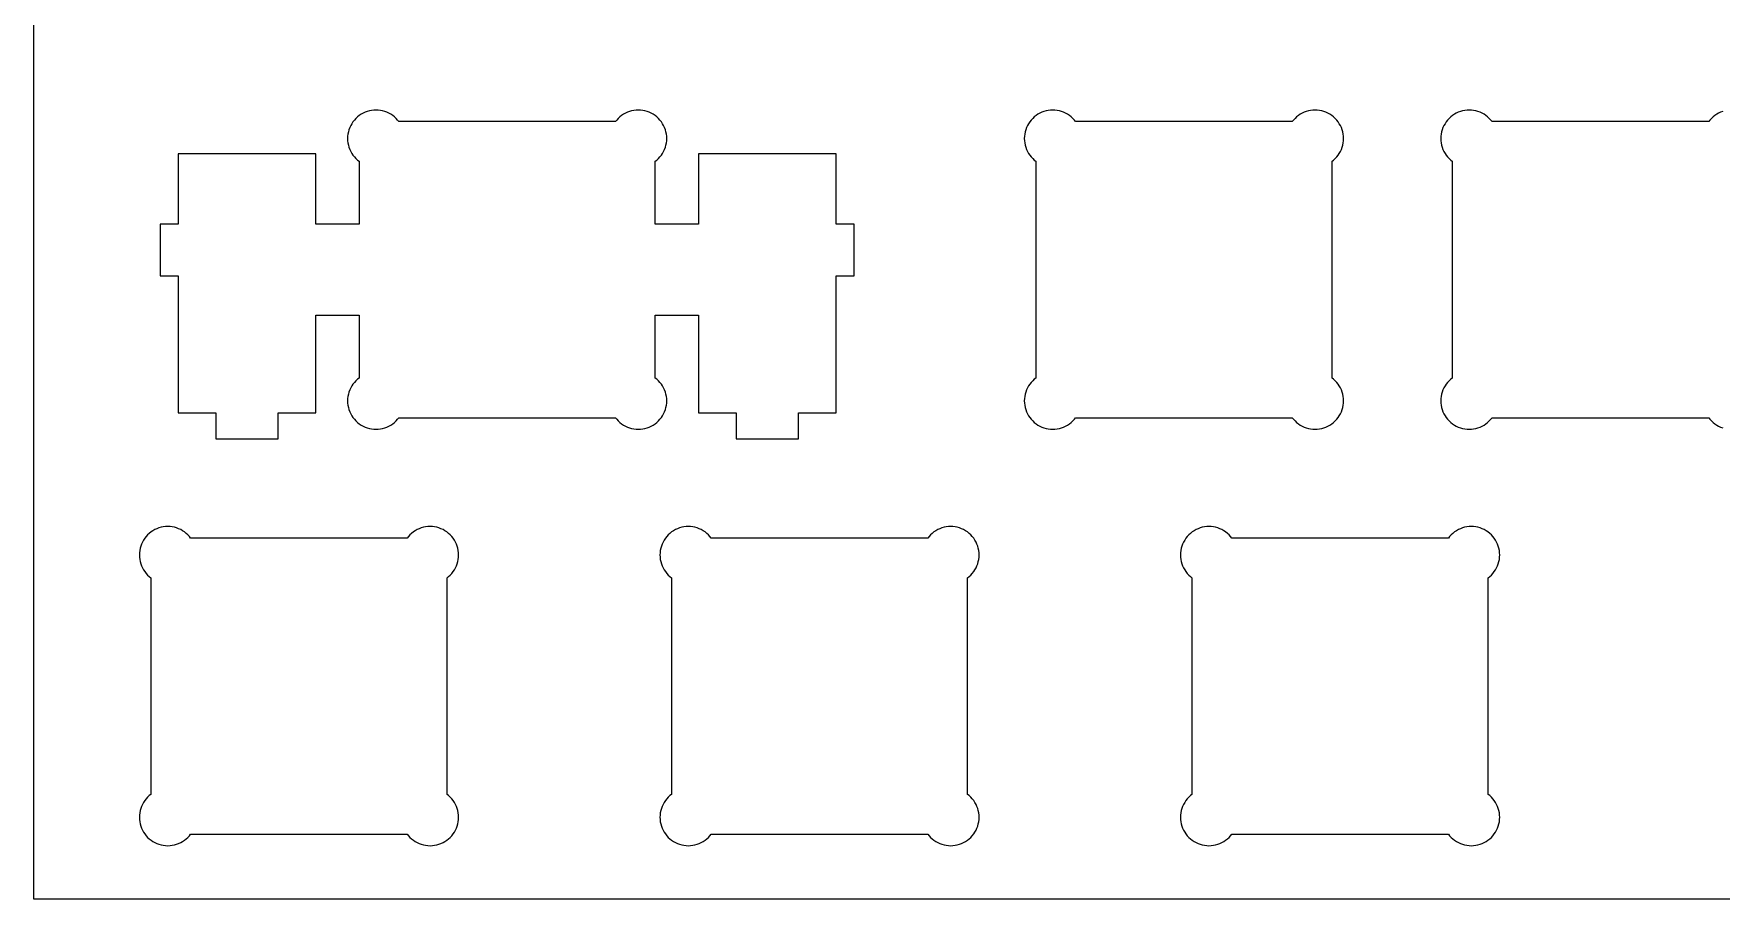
# Model space of a CAD drawing. Extents: x 0 to 286, y 0 to 96.
# Drawn here: x 0 to 77.2, y 0.2 to 39.8 of the extents above; entities that cross this region are included whole.
import ezdxf

# ---------------------------------------------------------------- set-up
doc = ezdxf.new("R2010")
doc.units = 0
doc.layers.get('0').update_dxf_attribs({"linetype": 'CONTINUOUS'})

msp = doc.modelspace()

# ---------------------------------------------------------------- linework, layer by layer
at = {"color": 0}
for p, q in [((0.01929, 0.23702), (0.01929, 95.9362)), ((15.3706, 36.3015), (15.2728, 36.274)), ((15.4712, 36.3224), (15.3706, 36.3015)), ((15.5732, 36.3347), (15.4712, 36.3224)), ((15.6752, 36.3375), (15.5732, 36.3347)), ((15.7772, 36.3347), (15.6752, 36.3375)), ((15.8778, 36.3224), (15.7772, 36.3347)), ((15.9784, 36.3015), (15.8778, 36.3224)), ((16.0762, 36.274), (15.9784, 36.3015)), ((27.3692, 36.3015), (27.2714, 36.274)), ((27.4712, 36.3224), (27.3692, 36.3015)), ((27.5732, 36.3347), (27.4712, 36.3224)), ((27.6751, 36.3375), (27.5732, 36.3347)), ((27.7771, 36.3347), (27.6751, 36.3375)), ((27.8777, 36.3224), (27.7771, 36.3347)), ((27.9783, 36.3015), (27.8777, 36.3224)), ((28.0761, 36.274), (27.9783, 36.3015)), ((46.3268, 36.3015), (46.2291, 36.274)), ((46.4273, 36.3224), (46.3268, 36.3015)), ((46.5296, 36.3347), (46.4273, 36.3224)), ((46.6316, 36.3375), (46.5296, 36.3347)), ((46.7335, 36.3347), (46.6316, 36.3375)), ((46.8341, 36.3224), (46.7335, 36.3347)), ((46.9332, 36.3015), (46.8341, 36.3224)), ((47.0323, 36.274), (46.9332, 36.3015)), ((58.3269, 36.3015), (58.2291, 36.274)), ((58.4274, 36.3224), (58.3269, 36.3015)), ((58.5294, 36.3347), (58.4274, 36.3224)), ((58.6313, 36.3375), (58.5294, 36.3347)), ((58.7333, 36.3347), (58.6313, 36.3375)), ((58.8338, 36.3224), (58.7333, 36.3347)), ((58.9347, 36.3015), (58.8338, 36.3224)), ((59.0324, 36.274), (58.9347, 36.3015)), ((65.3768, 36.3015), (65.2791, 36.274)), ((65.4773, 36.3224), (65.3768, 36.3015)), ((65.5796, 36.3347), (65.4773, 36.3224)), ((65.6816, 36.3375), (65.5796, 36.3347)), ((65.7835, 36.3347), (65.6816, 36.3375)), ((65.8841, 36.3224), (65.7835, 36.3347)), ((65.9832, 36.3015), (65.8841, 36.3224)), ((66.0823, 36.274), (65.9832, 36.3015)), ((14.4735, 35.5342), (14.4377, 35.439)), ((14.5162, 35.6277), (14.4735, 35.5342)), ((14.5659, 35.7159), (14.5162, 35.6277)), ((14.6224, 35.8013), (14.5659, 35.7159)), ((14.6858, 35.8814), (14.6224, 35.8013)), ((14.7546, 35.9572), (14.6858, 35.8814)), ((14.8305, 36.026), (14.7546, 35.9572)), ((14.9104, 36.0881), (14.8305, 36.026)), ((14.9944, 36.146), (14.9104, 36.0881)), ((15.0854, 36.1957), (14.9944, 36.146)), ((15.1763, 36.2398), (15.0854, 36.1957)), ((15.2728, 36.274), (15.1763, 36.2398)), ((16.1713, 36.2398), (16.0762, 36.274)), ((16.265, 36.1957), (16.1713, 36.2398)), ((16.3546, 36.146), (16.265, 36.1957)), ((16.4386, 36.0881), (16.3546, 36.146)), ((16.5185, 36.026), (16.4386, 36.0881)), ((16.5943, 35.9572), (16.5185, 36.026)), ((16.6632, 35.8814), (16.5943, 35.9572)), ((16.717, 35.814), (16.6632, 35.8814)), ((26.632, 35.814), (16.717, 35.814)), ((26.6857, 35.8814), (26.632, 35.814)), ((26.7546, 35.9572), (26.6857, 35.8814)), ((26.8304, 36.026), (26.7546, 35.9572)), ((26.9103, 36.0881), (26.8304, 36.026)), ((26.9944, 36.146), (26.9103, 36.0881)), ((27.0853, 36.1957), (26.9944, 36.146)), ((27.1763, 36.2398), (27.0853, 36.1957)), ((27.2714, 36.274), (27.1763, 36.2398)), ((28.1712, 36.2398), (28.0761, 36.274)), ((28.2649, 36.1957), (28.1712, 36.2398)), ((28.3545, 36.146), (28.2649, 36.1957)), ((28.4386, 36.0881), (28.3545, 36.146)), ((28.5185, 36.026), (28.4386, 36.0881)), ((28.5943, 35.9572), (28.5185, 36.026)), ((28.6632, 35.8814), (28.5943, 35.9572)), ((28.7266, 35.8013), (28.6632, 35.8814)), ((28.7831, 35.7159), (28.7266, 35.8013)), ((28.8327, 35.6277), (28.7831, 35.7159)), ((28.8754, 35.5342), (28.8327, 35.6277)), ((28.9112, 35.439), (28.8754, 35.5342)), ((45.4297, 35.5342), (45.3954, 35.439)), ((45.4723, 35.6277), (45.4297, 35.5342)), ((45.5235, 35.7159), (45.4723, 35.6277)), ((45.5785, 35.8013), (45.5235, 35.7159)), ((45.642, 35.8814), (45.5785, 35.8013)), ((45.7122, 35.9572), (45.642, 35.8814)), ((45.7867, 36.026), (45.7122, 35.9572)), ((45.8668, 36.0881), (45.7867, 36.026)), ((45.9521, 36.146), (45.8668, 36.0881)), ((46.0403, 36.1957), (45.9521, 36.146)), ((46.1328, 36.2398), (46.0403, 36.1957)), ((46.2291, 36.274), (46.1328, 36.2398)), ((47.1276, 36.2398), (47.0323, 36.274)), ((47.2211, 36.1957), (47.1276, 36.2398)), ((47.3093, 36.146), (47.2211, 36.1957)), ((47.395, 36.0881), (47.3093, 36.146)), ((47.4747, 36.026), (47.395, 36.0881)), ((47.5506, 35.9572), (47.4747, 36.026)), ((47.6194, 35.8814), (47.5506, 35.9572)), ((47.6733, 35.814), (47.6194, 35.8814)), ((57.5882, 35.814), (47.6733, 35.814)), ((57.6421, 35.8814), (57.5882, 35.814)), ((57.7123, 35.9572), (57.6421, 35.8814)), ((57.7868, 36.026), (57.7123, 35.9572)), ((57.8665, 36.0881), (57.7868, 36.026)), ((57.9519, 36.146), (57.8665, 36.0881)), ((58.0401, 36.1957), (57.9519, 36.146)), ((58.1325, 36.2398), (58.0401, 36.1957)), ((58.2291, 36.274), (58.1325, 36.2398)), ((59.1273, 36.2398), (59.0324, 36.274)), ((59.2212, 36.1957), (59.1273, 36.2398)), ((59.3094, 36.146), (59.2212, 36.1957)), ((59.3947, 36.0881), (59.3094, 36.146)), ((59.4748, 36.026), (59.3947, 36.0881)), ((59.5507, 35.9572), (59.4748, 36.026)), ((59.618, 35.8814), (59.5507, 35.9572)), ((59.6829, 35.8013), (59.618, 35.8814)), ((59.7394, 35.7159), (59.6829, 35.8013)), ((59.7877, 35.6277), (59.7394, 35.7159)), ((59.8318, 35.5342), (59.7877, 35.6277)), ((59.8674, 35.439), (59.8318, 35.5342)), ((64.4797, 35.5342), (64.4454, 35.439)), ((64.5223, 35.6277), (64.4797, 35.5342)), ((64.5735, 35.7159), (64.5223, 35.6277)), ((64.6285, 35.8013), (64.5735, 35.7159)), ((64.692, 35.8814), (64.6285, 35.8013)), ((64.7622, 35.9572), (64.692, 35.8814)), ((64.8367, 36.026), (64.7622, 35.9572)), ((64.9168, 36.0881), (64.8367, 36.026)), ((65.0021, 36.146), (64.9168, 36.0881)), ((65.0903, 36.1957), (65.0021, 36.146)), ((65.1828, 36.2398), (65.0903, 36.1957)), ((65.2791, 36.274), (65.1828, 36.2398)), ((66.1776, 36.2398), (66.0823, 36.274)), ((66.2711, 36.1957), (66.1776, 36.2398)), ((66.3593, 36.146), (66.2711, 36.1957)), ((66.445, 36.0881), (66.3593, 36.146)), ((66.5247, 36.026), (66.445, 36.0881)), ((66.6006, 35.9572), (66.5247, 36.026)), ((66.6694, 35.8814), (66.6006, 35.9572)), ((66.7233, 35.814), (66.6694, 35.8814)), ((76.6382, 35.814), (66.7233, 35.814)), ((76.6921, 35.8814), (76.6382, 35.814)), ((76.7623, 35.9572), (76.6921, 35.8814)), ((76.8368, 36.026), (76.7623, 35.9572)), ((76.9165, 36.0881), (76.8368, 36.026)), ((77.0019, 36.146), (76.9165, 36.0881)), ((77.0901, 36.1957), (77.0019, 36.146)), ((77.1825, 36.2398), (77.0901, 36.1957)), ((77.2791, 36.274), (77.1825, 36.2398)), ((14.3784, 35.14), (14.3743, 35.038)), ((14.3743, 35.038), (14.3784, 34.936)), ((14.3909, 35.2406), (14.3784, 35.14)), ((14.3784, 34.936), (14.3909, 34.8341)), ((14.4115, 35.3413), (14.3909, 35.2406)), ((14.3909, 34.8341), (14.4115, 34.7334)), ((14.4377, 35.439), (14.4115, 35.3413)), ((28.9388, 35.3413), (28.9112, 35.439)), ((28.9595, 35.2406), (28.9388, 35.3413)), ((28.9388, 34.7334), (28.9595, 34.8341)), ((28.9705, 35.14), (28.9595, 35.2406)), ((28.9595, 34.8341), (28.9705, 34.936)), ((28.9746, 35.038), (28.9705, 35.14)), ((28.9705, 34.936), (28.9746, 35.038)), ((45.3348, 35.14), (45.3305, 35.038)), ((45.3305, 35.038), (45.3348, 34.936)), ((45.3471, 35.2406), (45.3348, 35.14)), ((45.3348, 34.936), (45.3471, 34.8341)), ((45.3665, 35.3413), (45.3471, 35.2406)), ((45.3471, 34.8341), (45.3665, 34.7334)), ((45.3954, 35.439), (45.3665, 35.3413)), ((59.895, 35.3413), (59.8674, 35.439)), ((59.9144, 35.2406), (59.895, 35.3413)), ((59.895, 34.7334), (59.9144, 34.8341)), ((59.9267, 35.14), (59.9144, 35.2406)), ((59.9144, 34.8341), (59.9267, 34.936)), ((59.9309, 35.038), (59.9267, 35.14)), ((59.9267, 34.936), (59.9309, 35.038)), ((64.3848, 35.14), (64.3805, 35.038)), ((64.3805, 35.038), (64.3848, 34.936)), ((64.3971, 35.2406), (64.3848, 35.14)), ((64.3848, 34.936), (64.3971, 34.8341)), ((64.4165, 35.3413), (64.3971, 35.2406)), ((64.3971, 34.8341), (64.4165, 34.7334)), ((64.4454, 35.439), (64.4165, 35.3413)), ((12.9246, 34.3421), (6.62421, 34.3421)), ((6.62421, 34.3421), (6.62421, 31.112)), ((12.9246, 31.112), (12.9246, 34.3421)), ((14.4115, 34.7334), (14.4377, 34.6356)), ((14.4377, 34.6356), (14.4735, 34.5392)), ((14.4735, 34.5392), (14.5162, 34.4468)), ((14.5162, 34.4468), (14.5659, 34.3572)), ((14.5659, 34.3572), (14.6224, 34.2732)), ((14.6224, 34.2732), (14.6858, 34.1933)), ((14.6858, 34.1933), (14.7546, 34.1175)), ((14.7546, 34.1175), (14.8305, 34.0486)), ((14.8305, 34.0486), (14.8994, 33.9948)), ((14.8994, 33.9948), (14.8994, 31.112)), ((28.4496, 33.9948), (28.5185, 34.0486)), ((28.4496, 31.112), (28.4496, 33.9948)), ((28.5185, 34.0486), (28.5943, 34.1175)), ((28.5943, 34.1175), (28.6632, 34.1933)), ((28.6632, 34.1933), (28.7266, 34.2732)), ((28.7266, 34.2732), (28.7831, 34.3572)), ((28.7831, 34.3572), (28.8327, 34.4468)), ((28.8327, 34.4468), (28.8754, 34.5392)), ((28.8754, 34.5392), (28.9112, 34.6356)), ((28.9112, 34.6356), (28.9388, 34.7334)), ((36.7249, 34.3421), (30.4243, 34.3421)), ((30.4243, 34.3421), (30.4243, 31.112)), ((36.7249, 31.112), (36.7249, 34.3421)), ((45.3665, 34.7334), (45.3954, 34.6356)), ((45.3954, 34.6356), (45.4297, 34.5392)), ((45.4297, 34.5392), (45.4723, 34.4468)), ((45.4723, 34.4468), (45.5235, 34.3572)), ((45.5235, 34.3572), (45.5785, 34.2732)), ((45.5785, 34.2732), (45.642, 34.1933)), ((45.642, 34.1933), (45.7122, 34.1175)), ((45.7122, 34.1175), (45.7867, 34.0486)), ((45.7867, 34.0486), (45.8555, 33.9948)), ((45.8555, 33.9948), (45.8555, 24.0798)), ((59.406, 33.9948), (59.4748, 34.0486)), ((59.406, 24.0798), (59.406, 33.9948)), ((59.4748, 34.0486), (59.5507, 34.1175)), ((59.5507, 34.1175), (59.618, 34.1933)), ((59.618, 34.1933), (59.6829, 34.2732)), ((59.6829, 34.2732), (59.7394, 34.3572)), ((59.7394, 34.3572), (59.7877, 34.4468)), ((59.7877, 34.4468), (59.8318, 34.5392)), ((59.8318, 34.5392), (59.8674, 34.6356)), ((59.8674, 34.6356), (59.895, 34.7334)), ((64.4165, 34.7334), (64.4454, 34.6356)), ((64.4454, 34.6356), (64.4797, 34.5392)), ((64.4797, 34.5392), (64.5223, 34.4468)), ((64.5223, 34.4468), (64.5735, 34.3572)), ((64.5735, 34.3572), (64.6285, 34.2732)), ((64.6285, 34.2732), (64.692, 34.1933)), ((64.692, 34.1933), (64.7622, 34.1175)), ((64.7622, 34.1175), (64.8367, 34.0486)), ((64.8367, 34.0486), (64.9055, 33.9948)), ((64.9055, 33.9948), (64.9055, 24.0798)), ((6.62421, 31.112), (5.80016, 31.112)), ((5.80016, 31.112), (5.80016, 28.761)), ((14.8994, 31.112), (12.9246, 31.112)), ((30.4243, 31.112), (28.4496, 31.112)), ((37.55, 31.112), (36.7249, 31.112)), ((37.55, 28.761), (37.55, 31.112)), ((5.80016, 28.761), (6.62421, 28.761)), ((6.62421, 28.761), (6.62421, 22.4923)), ((36.7249, 22.4923), (36.7249, 28.761)), ((36.7249, 28.761), (37.55, 28.761)), ((12.9246, 22.4923), (12.9246, 26.9613)), ((12.9246, 26.9613), (14.8994, 26.9613)), ((14.8994, 26.9613), (14.8994, 24.0798)), ((28.4496, 24.0798), (28.4496, 26.9613)), ((28.4496, 26.9613), (30.4243, 26.9613)), ((30.4243, 26.9613), (30.4243, 22.4923)), ((14.7546, 23.9572), (14.6858, 23.8814)), ((14.8305, 24.0261), (14.7546, 23.9572)), ((14.8994, 24.0798), (14.8305, 24.0261)), ((28.5185, 24.0261), (28.4496, 24.0798)), ((28.5943, 23.9572), (28.5185, 24.0261)), ((28.6632, 23.8814), (28.5943, 23.9572)), ((45.7122, 23.9572), (45.642, 23.8814)), ((45.7867, 24.0261), (45.7122, 23.9572)), ((45.8555, 24.0798), (45.7867, 24.0261)), ((59.4748, 24.0261), (59.406, 24.0798)), ((59.5507, 23.9572), (59.4748, 24.0261)), ((59.618, 23.8814), (59.5507, 23.9572)), ((64.7622, 23.9572), (64.692, 23.8814)), ((64.8367, 24.0261), (64.7622, 23.9572)), ((64.9055, 24.0798), (64.8367, 24.0261)), ((14.3909, 23.2406), (14.3784, 23.14)), ((14.4115, 23.3412), (14.3909, 23.2406)), ((14.4377, 23.439), (14.4115, 23.3412)), ((14.4735, 23.5341), (14.4377, 23.439)), ((14.5162, 23.6279), (14.4735, 23.5341)), ((14.5659, 23.7161), (14.5162, 23.6279)), ((14.6224, 23.8015), (14.5659, 23.7161)), ((14.6858, 23.8814), (14.6224, 23.8015)), ((28.7266, 23.8015), (28.6632, 23.8814)), ((28.7831, 23.7161), (28.7266, 23.8015)), ((28.8327, 23.6279), (28.7831, 23.7161)), ((28.8754, 23.5341), (28.8327, 23.6279)), ((28.9112, 23.439), (28.8754, 23.5341)), ((28.9388, 23.3412), (28.9112, 23.439)), ((28.9595, 23.2406), (28.9388, 23.3412)), ((28.9705, 23.14), (28.9595, 23.2406)), ((45.3471, 23.2406), (45.3348, 23.14)), ((45.3665, 23.3412), (45.3471, 23.2406)), ((45.3954, 23.439), (45.3665, 23.3412)), ((45.4297, 23.5341), (45.3954, 23.439)), ((45.4723, 23.6279), (45.4297, 23.5341)), ((45.5235, 23.7161), (45.4723, 23.6279)), ((45.5785, 23.8015), (45.5235, 23.7161)), ((45.642, 23.8814), (45.5785, 23.8015)), ((59.6829, 23.8015), (59.618, 23.8814)), ((59.7394, 23.7161), (59.6829, 23.8015)), ((59.7877, 23.6279), (59.7394, 23.7161)), ((59.8318, 23.5341), (59.7877, 23.6279)), ((59.8674, 23.439), (59.8318, 23.5341)), ((59.895, 23.3412), (59.8674, 23.439)), ((59.9144, 23.2406), (59.895, 23.3412)), ((59.9267, 23.14), (59.9144, 23.2406)), ((64.3971, 23.2406), (64.3848, 23.14)), ((64.4165, 23.3412), (64.3971, 23.2406)), ((64.4454, 23.439), (64.4165, 23.3412)), ((64.4797, 23.5341), (64.4454, 23.439)), ((64.5223, 23.6279), (64.4797, 23.5341)), ((64.5735, 23.7161), (64.5223, 23.6279)), ((64.6285, 23.8015), (64.5735, 23.7161)), ((64.692, 23.8814), (64.6285, 23.8015)), ((6.62421, 22.4923), (8.34954, 22.4923)), ((8.34954, 22.4923), (8.34954, 21.2921)), ((11.1993, 21.2921), (11.1993, 22.4923)), ((11.1993, 22.4923), (12.9246, 22.4923)), ((14.3784, 23.14), (14.3743, 23.038)), ((14.3743, 23.038), (14.3784, 22.9361)), ((14.3784, 22.9361), (14.3909, 22.8341)), ((14.3909, 22.8341), (14.4115, 22.7335)), ((14.4115, 22.7335), (14.4377, 22.6357)), ((14.4377, 22.6357), (14.4735, 22.5392)), ((14.4735, 22.5392), (14.5162, 22.4469)), ((14.5162, 22.4469), (14.5659, 22.3573)), ((28.7831, 22.3573), (28.8327, 22.4469)), ((28.8327, 22.4469), (28.8754, 22.5392)), ((28.8754, 22.5392), (28.9112, 22.6357)), ((28.9112, 22.6357), (28.9388, 22.7335)), ((28.9388, 22.7335), (28.9595, 22.8341)), ((28.9595, 22.8341), (28.9705, 22.9361)), ((28.9746, 23.038), (28.9705, 23.14)), ((28.9705, 22.9361), (28.9746, 23.038)), ((30.4243, 22.4923), (32.1496, 22.4923)), ((32.1496, 22.4923), (32.1496, 21.2921)), ((34.9994, 21.2921), (34.9994, 22.4923)), ((34.9994, 22.4923), (36.7249, 22.4923)), ((45.3348, 23.14), (45.3305, 23.038)), ((45.3305, 23.038), (45.3348, 22.9361)), ((45.3348, 22.9361), (45.3471, 22.8341)), ((45.3471, 22.8341), (45.3665, 22.7335)), ((45.3665, 22.7335), (45.3954, 22.6357)), ((45.3954, 22.6357), (45.4297, 22.5392)), ((45.4297, 22.5392), (45.4723, 22.4469)), ((45.4723, 22.4469), (45.5235, 22.3573)), ((59.7394, 22.3573), (59.7877, 22.4469)), ((59.7877, 22.4469), (59.8318, 22.5392)), ((59.8318, 22.5392), (59.8674, 22.6357)), ((59.8674, 22.6357), (59.895, 22.7335)), ((59.895, 22.7335), (59.9144, 22.8341)), ((59.9144, 22.8341), (59.9267, 22.9361)), ((59.9309, 23.038), (59.9267, 23.14)), ((59.9267, 22.9361), (59.9309, 23.038)), ((64.3848, 23.14), (64.3805, 23.038)), ((64.3805, 23.038), (64.3848, 22.9361)), ((64.3848, 22.9361), (64.3971, 22.8341)), ((64.3971, 22.8341), (64.4165, 22.7335)), ((64.4165, 22.7335), (64.4454, 22.6357)), ((64.4454, 22.6357), (64.4797, 22.5392)), ((64.4797, 22.5392), (64.5223, 22.4469)), ((64.5223, 22.4469), (64.5735, 22.3573)), ((14.5659, 22.3573), (14.6224, 22.2732)), ((14.6224, 22.2732), (14.6858, 22.1933)), ((14.6858, 22.1933), (14.7546, 22.1175)), ((14.7546, 22.1175), (14.8305, 22.0486)), ((14.8305, 22.0486), (14.9104, 21.9852)), ((14.9104, 21.9852), (14.9944, 21.9287)), ((14.9944, 21.9287), (15.0854, 21.8791)), ((15.0854, 21.8791), (15.1763, 21.8364)), ((15.1763, 21.8364), (15.2728, 21.8006)), ((15.2728, 21.8006), (15.3706, 21.773)), ((15.3706, 21.773), (15.4712, 21.7537)), ((15.4712, 21.7537), (15.5732, 21.7413)), ((15.5732, 21.7413), (15.6752, 21.7372)), ((15.6752, 21.7372), (15.7772, 21.7413)), ((15.7772, 21.7413), (15.8778, 21.7537)), ((15.8778, 21.7537), (15.9784, 21.773)), ((15.9784, 21.773), (16.0762, 21.8006)), ((16.0762, 21.8006), (16.1713, 21.8364)), ((16.1713, 21.8364), (16.265, 21.8791)), ((16.265, 21.8791), (16.3546, 21.9287)), ((16.3546, 21.9287), (16.4386, 21.9852)), ((16.4386, 21.9852), (16.5185, 22.0486)), ((16.5185, 22.0486), (16.5943, 22.1175)), ((16.5943, 22.1175), (16.6632, 22.1933)), ((16.6632, 22.1933), (16.717, 22.2622)), ((16.717, 22.2622), (26.632, 22.2622)), ((26.632, 22.2622), (26.6857, 22.1933)), ((26.6857, 22.1933), (26.7546, 22.1175)), ((26.7546, 22.1175), (26.8304, 22.0486)), ((26.8304, 22.0486), (26.9103, 21.9852)), ((26.9103, 21.9852), (26.9944, 21.9287)), ((26.9944, 21.9287), (27.0853, 21.8791)), ((27.0853, 21.8791), (27.1763, 21.8364)), ((27.1763, 21.8364), (27.2714, 21.8006)), ((27.2714, 21.8006), (27.3692, 21.773)), ((27.3692, 21.773), (27.4712, 21.7537)), ((27.4712, 21.7537), (27.5732, 21.7413)), ((27.5732, 21.7413), (27.6751, 21.7372)), ((27.6751, 21.7372), (27.7771, 21.7413)), ((27.7771, 21.7413), (27.8777, 21.7537)), ((27.8777, 21.7537), (27.9783, 21.773)), ((27.9783, 21.773), (28.0761, 21.8006)), ((28.0761, 21.8006), (28.1712, 21.8364)), ((28.1712, 21.8364), (28.2649, 21.8791)), ((28.2649, 21.8791), (28.3545, 21.9287)), ((28.3545, 21.9287), (28.4386, 21.9852)), ((28.4386, 21.9852), (28.5185, 22.0486)), ((28.5185, 22.0486), (28.5943, 22.1175)), ((28.5943, 22.1175), (28.6632, 22.1933)), ((28.6632, 22.1933), (28.7266, 22.2732)), ((28.7266, 22.2732), (28.7831, 22.3573)), ((45.5235, 22.3573), (45.5785, 22.2732)), ((45.5785, 22.2732), (45.642, 22.1933)), ((45.642, 22.1933), (45.7122, 22.1175)), ((45.7122, 22.1175), (45.7867, 22.0486)), ((45.7867, 22.0486), (45.8668, 21.9852)), ((45.8668, 21.9852), (45.9521, 21.9287)), ((45.9521, 21.9287), (46.0403, 21.8791)), ((46.0403, 21.8791), (46.1328, 21.8364)), ((46.1328, 21.8364), (46.2291, 21.8006)), ((46.2291, 21.8006), (46.3268, 21.773)), ((46.3268, 21.773), (46.4273, 21.7537)), ((46.4273, 21.7537), (46.5296, 21.7413)), ((46.5296, 21.7413), (46.6316, 21.7372)), ((46.6316, 21.7372), (46.7335, 21.7413)), ((46.7335, 21.7413), (46.8341, 21.7537)), ((46.8341, 21.7537), (46.9332, 21.773)), ((46.9332, 21.773), (47.0323, 21.8006)), ((47.0323, 21.8006), (47.1276, 21.8364)), ((47.1276, 21.8364), (47.2211, 21.8791)), ((47.2211, 21.8791), (47.3093, 21.9287)), ((47.3093, 21.9287), (47.395, 21.9852)), ((47.395, 21.9852), (47.4747, 22.0486)), ((47.4747, 22.0486), (47.5506, 22.1175)), ((47.5506, 22.1175), (47.6194, 22.1933)), ((47.6194, 22.1933), (47.6733, 22.2622)), ((47.6733, 22.2622), (57.5882, 22.2622)), ((57.5882, 22.2622), (57.6421, 22.1933)), ((57.6421, 22.1933), (57.7123, 22.1175)), ((57.7123, 22.1175), (57.7868, 22.0486)), ((57.7868, 22.0486), (57.8665, 21.9852)), ((57.8665, 21.9852), (57.9519, 21.9287)), ((57.9519, 21.9287), (58.0401, 21.8791)), ((58.0401, 21.8791), (58.1325, 21.8364)), ((58.1325, 21.8364), (58.2291, 21.8006)), ((58.2291, 21.8006), (58.3269, 21.773)), ((58.3269, 21.773), (58.4274, 21.7537)), ((58.4274, 21.7537), (58.5294, 21.7413)), ((58.5294, 21.7413), (58.6313, 21.7372)), ((58.6313, 21.7372), (58.7333, 21.7413)), ((58.7333, 21.7413), (58.8338, 21.7537)), ((58.8338, 21.7537), (58.9347, 21.773)), ((58.9347, 21.773), (59.0324, 21.8006)), ((59.0324, 21.8006), (59.1273, 21.8364)), ((59.1273, 21.8364), (59.2212, 21.8791)), ((59.2212, 21.8791), (59.3094, 21.9287)), ((59.3094, 21.9287), (59.3947, 21.9852)), ((59.3947, 21.9852), (59.4748, 22.0486)), ((59.4748, 22.0486), (59.5507, 22.1175)), ((59.5507, 22.1175), (59.618, 22.1933)), ((59.618, 22.1933), (59.6829, 22.2732)), ((59.6829, 22.2732), (59.7394, 22.3573)), ((64.5735, 22.3573), (64.6285, 22.2732)), ((64.6285, 22.2732), (64.692, 22.1933)), ((64.692, 22.1933), (64.7622, 22.1175)), ((64.7622, 22.1175), (64.8367, 22.0486)), ((64.8367, 22.0486), (64.9168, 21.9852)), ((64.9168, 21.9852), (65.0021, 21.9287)), ((65.0021, 21.9287), (65.0903, 21.8791)), ((65.0903, 21.8791), (65.1828, 21.8364)), ((65.1828, 21.8364), (65.2791, 21.8006)), ((65.2791, 21.8006), (65.3768, 21.773)), ((65.3768, 21.773), (65.4773, 21.7537)), ((65.4773, 21.7537), (65.5796, 21.7413)), ((65.5796, 21.7413), (65.6816, 21.7372)), ((65.6816, 21.7372), (65.7835, 21.7413)), ((65.7835, 21.7413), (65.8841, 21.7537)), ((65.8841, 21.7537), (65.9832, 21.773)), ((65.9832, 21.773), (66.0823, 21.8006)), ((66.0823, 21.8006), (66.1776, 21.8364)), ((66.1776, 21.8364), (66.2711, 21.8791)), ((66.2711, 21.8791), (66.3593, 21.9287)), ((66.3593, 21.9287), (66.445, 21.9852)), ((66.445, 21.9852), (66.5247, 22.0486)), ((66.5247, 22.0486), (66.6006, 22.1175)), ((66.6006, 22.1175), (66.6694, 22.1933)), ((66.6694, 22.1933), (66.7233, 22.2622)), ((66.7233, 22.2622), (76.6382, 22.2622)), ((76.6382, 22.2622), (76.6921, 22.1933)), ((76.6921, 22.1933), (76.7623, 22.1175)), ((76.7623, 22.1175), (76.8368, 22.0486)), ((76.8368, 22.0486), (76.9165, 21.9852)), ((76.9165, 21.9852), (77.0019, 21.9287)), ((77.0019, 21.9287), (77.0901, 21.8791)), ((77.0901, 21.8791), (77.1825, 21.8364)), ((77.1825, 21.8364), (77.2791, 21.8006)), ((8.34954, 21.2921), (11.1993, 21.2921)), ((32.1496, 21.2921), (34.9994, 21.2921)), ((5.38536, 17.0381), (5.30546, 16.9761)), ((5.46943, 17.0959), (5.38536, 17.0381)), ((5.56038, 17.1456), (5.46943, 17.0959)), ((5.65132, 17.1883), (5.56038, 17.1456)), ((5.74781, 17.2241), (5.65132, 17.1883)), ((5.84563, 17.2516), (5.74781, 17.2241)), ((5.94625, 17.2723), (5.84563, 17.2516)), ((6.0482, 17.2834), (5.94625, 17.2723)), ((6.15019, 17.2875), (6.0482, 17.2834)), ((6.25217, 17.2834), (6.15019, 17.2875)), ((6.35275, 17.2723), (6.25217, 17.2834)), ((6.45336, 17.2516), (6.35275, 17.2723)), ((6.55119, 17.2241), (6.45336, 17.2516)), ((6.64626, 17.1883), (6.55119, 17.2241)), ((6.74, 17.1456), (6.64626, 17.1883)), ((6.82957, 17.0959), (6.74, 17.1456)), ((6.91363, 17.0381), (6.82957, 17.0959)), ((6.99354, 16.9761), (6.91363, 17.0381)), ((17.3853, 17.0381), (17.3054, 16.9761)), ((17.4694, 17.0959), (17.3853, 17.0381)), ((17.5603, 17.1456), (17.4694, 17.0959)), ((17.6513, 17.1883), (17.5603, 17.1456)), ((17.7478, 17.2241), (17.6513, 17.1883)), ((17.8456, 17.2516), (17.7478, 17.2241)), ((17.9462, 17.2723), (17.8456, 17.2516)), ((18.0482, 17.2834), (17.9462, 17.2723)), ((18.1501, 17.2875), (18.0482, 17.2834)), ((18.2521, 17.2834), (18.1501, 17.2875)), ((18.3527, 17.2723), (18.2521, 17.2834)), ((18.4533, 17.2516), (18.3527, 17.2723)), ((18.5511, 17.2241), (18.4533, 17.2516)), ((18.6462, 17.1883), (18.5511, 17.2241)), ((18.7399, 17.1456), (18.6462, 17.1883)), ((18.8295, 17.0959), (18.7399, 17.1456)), ((18.9136, 17.0381), (18.8295, 17.0959)), ((18.9935, 16.9761), (18.9136, 17.0381)), ((29.1979, 17.0381), (29.118, 16.9761)), ((29.2833, 17.0959), (29.1979, 17.0381)), ((29.3715, 17.1456), (29.2833, 17.0959)), ((29.4652, 17.1883), (29.3715, 17.1456)), ((29.5603, 17.2241), (29.4652, 17.1883)), ((29.6595, 17.2516), (29.5603, 17.2241)), ((29.7587, 17.2723), (29.6595, 17.2516)), ((29.8593, 17.2834), (29.7587, 17.2723)), ((29.9613, 17.2875), (29.8593, 17.2834)), ((30.0633, 17.2834), (29.9613, 17.2875)), ((30.1653, 17.2723), (30.0633, 17.2834)), ((30.2659, 17.2516), (30.1653, 17.2723)), ((30.3637, 17.2241), (30.2659, 17.2516)), ((30.4602, 17.1883), (30.3637, 17.2241)), ((30.5525, 17.1456), (30.4602, 17.1883)), ((30.6407, 17.0959), (30.5525, 17.1456)), ((30.7261, 17.0381), (30.6407, 17.0959)), ((30.806, 16.9761), (30.7261, 17.0381)), ((41.1977, 17.0381), (41.118, 16.9761)), ((41.2831, 17.0959), (41.1977, 17.0381)), ((41.3713, 17.1456), (41.2831, 17.0959)), ((41.4651, 17.1883), (41.3713, 17.1456)), ((41.5604, 17.2241), (41.4651, 17.1883)), ((41.6595, 17.2516), (41.5604, 17.2241)), ((41.7587, 17.2723), (41.6595, 17.2516)), ((41.8592, 17.2834), (41.7587, 17.2723)), ((41.9612, 17.2875), (41.8592, 17.2834)), ((42.0631, 17.2834), (41.9612, 17.2875)), ((42.1651, 17.2723), (42.0631, 17.2834)), ((42.266, 17.2516), (42.1651, 17.2723)), ((42.3637, 17.2241), (42.266, 17.2516)), ((42.46, 17.1883), (42.3637, 17.2241)), ((42.5524, 17.1456), (42.46, 17.1883)), ((42.6406, 17.0959), (42.5524, 17.1456)), ((42.726, 17.0381), (42.6406, 17.0959)), ((42.8061, 16.9761), (42.726, 17.0381)), ((53.0105, 17.0381), (52.9304, 16.9761)), ((53.0945, 17.0959), (53.0105, 17.0381)), ((53.1855, 17.1456), (53.0945, 17.0959)), ((53.2765, 17.1883), (53.1855, 17.1456)), ((53.3728, 17.2241), (53.2765, 17.1883)), ((53.4705, 17.2516), (53.3728, 17.2241)), ((53.5711, 17.2723), (53.4705, 17.2516)), ((53.6734, 17.2834), (53.5711, 17.2723)), ((53.7753, 17.2875), (53.6734, 17.2834)), ((53.8773, 17.2834), (53.7753, 17.2875)), ((53.9778, 17.2723), (53.8773, 17.2834)), ((54.0784, 17.2516), (53.9778, 17.2723)), ((54.1761, 17.2241), (54.0784, 17.2516)), ((54.2713, 17.1883), (54.1761, 17.2241)), ((54.3648, 17.1456), (54.2713, 17.1883)), ((54.4544, 17.0959), (54.3648, 17.1456)), ((54.5387, 17.0381), (54.4544, 17.0959)), ((54.6185, 16.9761), (54.5387, 17.0381)), ((65.0102, 17.0381), (64.9305, 16.9761)), ((65.0946, 17.0959), (65.0102, 17.0381)), ((65.1852, 17.1456), (65.0946, 17.0959)), ((65.2762, 17.1883), (65.1852, 17.1456)), ((65.3729, 17.2241), (65.2762, 17.1883)), ((65.4706, 17.2516), (65.3729, 17.2241)), ((65.5712, 17.2723), (65.4706, 17.2516)), ((65.6731, 17.2834), (65.5712, 17.2723)), ((65.7751, 17.2875), (65.6731, 17.2834)), ((65.877, 17.2834), (65.7751, 17.2875)), ((65.9776, 17.2723), (65.877, 17.2834)), ((66.0785, 17.2516), (65.9776, 17.2723)), ((66.1762, 17.2241), (66.0785, 17.2516)), ((66.2711, 17.1883), (66.1762, 17.2241)), ((66.3649, 17.1456), (66.2711, 17.1883)), ((66.4545, 17.0959), (66.3649, 17.1456)), ((66.5385, 17.0381), (66.4545, 17.0959)), ((66.6186, 16.9761), (66.5385, 17.0381)), ((4.88654, 16.2912), (4.86586, 16.1906)), ((4.91271, 16.389), (4.88654, 16.2912)), ((4.94852, 16.4841), (4.91271, 16.389)), ((4.99124, 16.5778), (4.94852, 16.4841)), ((5.04088, 16.666), (4.99124, 16.5778)), ((5.09736, 16.7514), (5.04088, 16.666)), ((5.16075, 16.8313), (5.09736, 16.7514)), ((5.22965, 16.9072), (5.16075, 16.8313)), ((5.30546, 16.9761), (5.22965, 16.9072)), ((7.06935, 16.9072), (6.99354, 16.9761)), ((7.13825, 16.8313), (7.06935, 16.9072)), ((7.19197, 16.7624), (7.13825, 16.8313)), ((17.107, 16.7624), (7.19197, 16.7624)), ((17.1607, 16.8313), (17.107, 16.7624)), ((17.2296, 16.9072), (17.1607, 16.8313)), ((17.3054, 16.9761), (17.2296, 16.9072)), ((19.0693, 16.9072), (18.9935, 16.9761)), ((19.1382, 16.8313), (19.0693, 16.9072)), ((19.2016, 16.7514), (19.1382, 16.8313)), ((19.2581, 16.666), (19.2016, 16.7514)), ((19.3077, 16.5778), (19.2581, 16.666)), ((19.3504, 16.4841), (19.3077, 16.5778)), ((19.3862, 16.389), (19.3504, 16.4841)), ((19.4138, 16.2912), (19.3862, 16.389)), ((19.4345, 16.1906), (19.4138, 16.2912)), ((28.6977, 16.2912), (28.6784, 16.1906)), ((28.7266, 16.389), (28.6977, 16.2912)), ((28.761, 16.4841), (28.7266, 16.389)), ((28.8037, 16.5778), (28.761, 16.4841)), ((28.8534, 16.666), (28.8037, 16.5778)), ((28.9099, 16.7514), (28.8534, 16.666)), ((28.9733, 16.8313), (28.9099, 16.7514)), ((29.0435, 16.9072), (28.9733, 16.8313)), ((29.118, 16.9761), (29.0435, 16.9072)), ((30.8805, 16.9072), (30.806, 16.9761)), ((30.9507, 16.8313), (30.8805, 16.9072)), ((31.0045, 16.7624), (30.9507, 16.8313)), ((40.9194, 16.7624), (31.0045, 16.7624)), ((40.9734, 16.8313), (40.9194, 16.7624)), ((41.0436, 16.9072), (40.9734, 16.8313)), ((41.118, 16.9761), (41.0436, 16.9072)), ((42.8805, 16.9072), (42.8061, 16.9761)), ((42.9507, 16.8313), (42.8805, 16.9072)), ((43.0142, 16.7514), (42.9507, 16.8313)), ((43.0706, 16.666), (43.0142, 16.7514)), ((43.1214, 16.5778), (43.0706, 16.666)), ((43.1631, 16.4841), (43.1214, 16.5778)), ((43.1987, 16.389), (43.1631, 16.4841)), ((43.2262, 16.2912), (43.1987, 16.389)), ((43.2456, 16.1906), (43.2262, 16.2912)), ((52.5117, 16.2912), (52.4909, 16.1906)), ((52.5378, 16.389), (52.5117, 16.2912)), ((52.5734, 16.4841), (52.5378, 16.389)), ((52.6161, 16.5778), (52.5734, 16.4841)), ((52.6658, 16.666), (52.6161, 16.5778)), ((52.7223, 16.7514), (52.6658, 16.666)), ((52.7858, 16.8313), (52.7223, 16.7514)), ((52.8546, 16.9072), (52.7858, 16.8313)), ((52.9304, 16.9761), (52.8546, 16.9072)), ((54.6943, 16.9072), (54.6185, 16.9761)), ((54.7631, 16.8313), (54.6943, 16.9072)), ((54.8171, 16.7624), (54.7631, 16.8313)), ((64.7319, 16.7624), (54.8171, 16.7624)), ((64.7859, 16.8313), (64.7319, 16.7624)), ((64.8547, 16.9072), (64.7859, 16.8313)), ((64.9305, 16.9761), (64.8547, 16.9072)), ((66.6944, 16.9072), (66.6186, 16.9761)), ((66.7632, 16.8313), (66.6944, 16.9072)), ((66.8267, 16.7514), (66.7632, 16.8313)), ((66.8831, 16.666), (66.8267, 16.7514)), ((66.9325, 16.5778), (66.8831, 16.666)), ((66.9756, 16.4841), (66.9325, 16.5778)), ((67.0112, 16.389), (66.9756, 16.4841)), ((67.0387, 16.2912), (67.0112, 16.389)), ((67.0595, 16.1906), (67.0387, 16.2912)), ((4.85345, 16.09), (4.84932, 15.988)), ((4.84932, 15.988), (4.85345, 15.886)), ((4.86586, 16.1906), (4.85345, 16.09)), ((4.85345, 15.886), (4.86586, 15.7841)), ((4.86586, 15.7841), (4.88654, 15.6834)), ((4.88654, 15.6834), (4.91271, 15.5856)), ((4.91271, 15.5856), (4.94852, 15.4892)), ((4.94852, 15.4892), (4.99124, 15.3968)), ((19.3077, 15.3968), (19.3504, 15.4892)), ((19.3504, 15.4892), (19.3862, 15.5856)), ((19.3862, 15.5856), (19.4138, 15.6834)), ((19.4138, 15.6834), (19.4345, 15.7841)), ((19.4455, 16.09), (19.4345, 16.1906)), ((19.4345, 15.7841), (19.4455, 15.886)), ((19.4496, 15.988), (19.4455, 16.09)), ((19.4455, 15.886), (19.4496, 15.988)), ((28.6659, 16.09), (28.6618, 15.988)), ((28.6618, 15.988), (28.6659, 15.886)), ((28.6784, 16.1906), (28.6659, 16.09)), ((28.6659, 15.886), (28.6784, 15.7841)), ((28.6784, 15.7841), (28.6977, 15.6834)), ((28.6977, 15.6834), (28.7266, 15.5856)), ((28.7266, 15.5856), (28.761, 15.4892)), ((28.761, 15.4892), (28.8037, 15.3968)), ((43.1214, 15.3968), (43.1631, 15.4892)), ((43.1631, 15.4892), (43.1987, 15.5856)), ((43.1987, 15.5856), (43.2262, 15.6834)), ((43.2262, 15.6834), (43.2456, 15.7841)), ((43.258, 16.09), (43.2456, 16.1906)), ((43.2456, 15.7841), (43.258, 15.886)), ((43.2622, 15.988), (43.258, 16.09)), ((43.258, 15.886), (43.2622, 15.988)), ((52.4785, 16.09), (52.4743, 15.988)), ((52.4743, 15.988), (52.4785, 15.886)), ((52.4909, 16.1906), (52.4785, 16.09)), ((52.4785, 15.886), (52.4909, 15.7841)), ((52.4909, 15.7841), (52.5117, 15.6834)), ((52.5117, 15.6834), (52.5378, 15.5856)), ((52.5378, 15.5856), (52.5734, 15.4892)), ((52.5734, 15.4892), (52.6161, 15.3968)), ((66.9325, 15.3968), (66.9756, 15.4892)), ((66.9756, 15.4892), (67.0112, 15.5856)), ((67.0112, 15.5856), (67.0387, 15.6834)), ((67.0387, 15.6834), (67.0595, 15.7841)), ((67.0705, 16.09), (67.0595, 16.1906)), ((67.0595, 15.7841), (67.0705, 15.886)), ((67.0747, 15.988), (67.0705, 16.09)), ((67.0705, 15.886), (67.0747, 15.988)), ((4.99124, 15.3968), (5.04088, 15.3072)), ((5.04088, 15.3072), (5.09736, 15.2232)), ((5.09736, 15.2232), (5.16075, 15.1433)), ((5.16075, 15.1433), (5.22965, 15.0675)), ((5.22965, 15.0675), (5.30546, 14.9986)), ((5.30546, 14.9986), (5.37436, 14.9448)), ((5.37436, 14.9448), (5.37436, 5.02984)), ((18.9246, 14.9448), (18.9935, 14.9986)), ((18.9246, 5.02984), (18.9246, 14.9448)), ((18.9935, 14.9986), (19.0693, 15.0675)), ((19.0693, 15.0675), (19.1382, 15.1433)), ((19.1382, 15.1433), (19.2016, 15.2232)), ((19.2016, 15.2232), (19.2581, 15.3072)), ((19.2581, 15.3072), (19.3077, 15.3968)), ((28.8037, 15.3968), (28.8534, 15.3072)), ((28.8534, 15.3072), (28.9099, 15.2232)), ((28.9099, 15.2232), (28.9733, 15.1433)), ((28.9733, 15.1433), (29.0435, 15.0675)), ((29.0435, 15.0675), (29.118, 14.9986)), ((29.118, 14.9986), (29.1869, 14.9448)), ((29.1869, 14.9448), (29.1869, 5.02984)), ((42.7373, 14.9448), (42.8061, 14.9986)), ((42.7373, 5.02984), (42.7373, 14.9448)), ((42.8061, 14.9986), (42.8805, 15.0675)), ((42.8805, 15.0675), (42.9507, 15.1433)), ((42.9507, 15.1433), (43.0142, 15.2232)), ((43.0142, 15.2232), (43.0706, 15.3072)), ((43.0706, 15.3072), (43.1214, 15.3968)), ((52.6161, 15.3968), (52.6658, 15.3072)), ((52.6658, 15.3072), (52.7223, 15.2232)), ((52.7223, 15.2232), (52.7858, 15.1433)), ((52.7858, 15.1433), (52.8546, 15.0675)), ((52.8546, 15.0675), (52.9304, 14.9986)), ((52.9304, 14.9986), (52.9992, 14.9448)), ((52.9992, 14.9448), (52.9992, 5.02984)), ((66.5498, 14.9448), (66.6186, 14.9986)), ((66.5498, 5.02984), (66.5498, 14.9448)), ((66.6186, 14.9986), (66.6944, 15.0675)), ((66.6944, 15.0675), (66.7632, 15.1433)), ((66.7632, 15.1433), (66.8267, 15.2232)), ((66.8267, 15.2232), (66.8831, 15.3072)), ((66.8831, 15.3072), (66.9325, 15.3968)), ((5.04088, 4.66605), (4.99124, 4.57786)), ((5.09736, 4.75149), (5.04088, 4.66605)), ((5.16075, 4.8314), (5.09736, 4.75149)), ((5.22965, 4.90721), (5.16075, 4.8314)), ((5.30546, 4.97611), (5.22965, 4.90721)), ((5.37436, 5.02984), (5.30546, 4.97611)), ((18.9935, 4.97611), (18.9246, 5.02984)), ((19.0693, 4.90721), (18.9935, 4.97611)), ((19.1382, 4.8314), (19.0693, 4.90721)), ((19.2016, 4.75149), (19.1382, 4.8314)), ((19.2581, 4.66605), (19.2016, 4.75149)), ((19.3077, 4.57786), (19.2581, 4.66605)), ((28.8534, 4.66605), (28.8037, 4.57786)), ((28.9099, 4.75149), (28.8534, 4.66605)), ((28.9733, 4.8314), (28.9099, 4.75149)), ((29.0435, 4.90721), (28.9733, 4.8314)), ((29.118, 4.97611), (29.0435, 4.90721)), ((29.1869, 5.02984), (29.118, 4.97611)), ((42.8061, 4.97611), (42.7373, 5.02984)), ((42.8805, 4.90721), (42.8061, 4.97611)), ((42.9507, 4.8314), (42.8805, 4.90721)), ((43.0142, 4.75149), (42.9507, 4.8314)), ((43.0706, 4.66605), (43.0142, 4.75149)), ((43.1214, 4.57786), (43.0706, 4.66605)), ((52.6658, 4.66605), (52.6161, 4.57786)), ((52.7223, 4.75149), (52.6658, 4.66605)), ((52.7858, 4.8314), (52.7223, 4.75149)), ((52.8546, 4.90721), (52.7858, 4.8314)), ((52.9304, 4.97611), (52.8546, 4.90721)), ((52.9992, 5.02984), (52.9304, 4.97611)), ((66.6186, 4.97611), (66.5498, 5.02984)), ((66.6944, 4.90721), (66.6186, 4.97611)), ((66.7632, 4.8314), (66.6944, 4.90721)), ((66.8267, 4.75149), (66.7632, 4.8314)), ((66.8831, 4.66605), (66.8267, 4.75149)), ((66.9325, 4.57786), (66.8831, 4.66605)), ((4.85345, 4.09003), (4.84932, 3.98805)), ((4.84932, 3.98805), (4.85345, 3.88606)), ((4.86586, 4.19061), (4.85345, 4.09003)), ((4.85345, 3.88606), (4.86586, 3.78411)), ((4.88654, 4.29122), (4.86586, 4.19061)), ((4.91271, 4.38905), (4.88654, 4.29122)), ((4.94852, 4.48412), (4.91271, 4.38905)), ((4.99124, 4.57786), (4.94852, 4.48412)), ((19.3504, 4.48412), (19.3077, 4.57786)), ((19.3862, 4.38905), (19.3504, 4.48412)), ((19.4138, 4.29122), (19.3862, 4.38905)), ((19.4345, 4.19061), (19.4138, 4.29122)), ((19.4455, 4.09003), (19.4345, 4.19061)), ((19.4345, 3.78411), (19.4455, 3.88606)), ((19.4496, 3.98805), (19.4455, 4.09003)), ((19.4455, 3.88606), (19.4496, 3.98805)), ((28.6659, 4.09003), (28.6618, 3.98805)), ((28.6618, 3.98805), (28.6659, 3.88606)), ((28.6784, 4.19061), (28.6659, 4.09003)), ((28.6659, 3.88606), (28.6784, 3.78411)), ((28.6977, 4.29122), (28.6784, 4.19061)), ((28.7266, 4.38905), (28.6977, 4.29122)), ((28.761, 4.48412), (28.7266, 4.38905)), ((28.8037, 4.57786), (28.761, 4.48412)), ((43.1631, 4.48412), (43.1214, 4.57786)), ((43.1987, 4.38905), (43.1631, 4.48412)), ((43.2262, 4.29122), (43.1987, 4.38905)), ((43.2456, 4.19061), (43.2262, 4.29122)), ((43.258, 4.09003), (43.2456, 4.19061)), ((43.2456, 3.78411), (43.258, 3.88606)), ((43.2622, 3.98805), (43.258, 4.09003)), ((43.258, 3.88606), (43.2622, 3.98805)), ((52.4785, 4.09003), (52.4743, 3.98805)), ((52.4743, 3.98805), (52.4785, 3.88606)), ((52.4909, 4.19061), (52.4785, 4.09003)), ((52.4785, 3.88606), (52.4909, 3.78411)), ((52.5117, 4.29122), (52.4909, 4.19061)), ((52.5378, 4.38905), (52.5117, 4.29122)), ((52.5734, 4.48412), (52.5378, 4.38905)), ((52.6161, 4.57786), (52.5734, 4.48412)), ((66.9756, 4.48412), (66.9325, 4.57786)), ((67.0112, 4.38905), (66.9756, 4.48412)), ((67.0387, 4.29122), (67.0112, 4.38905)), ((67.0595, 4.19061), (67.0387, 4.29122)), ((67.0705, 4.09003), (67.0595, 4.19061)), ((67.0595, 3.78411), (67.0705, 3.88606)), ((67.0747, 3.98805), (67.0705, 4.09003)), ((67.0705, 3.88606), (67.0747, 3.98805)), ((4.86586, 3.78411), (4.88654, 3.68349)), ((4.88654, 3.68349), (4.91271, 3.58567)), ((4.91271, 3.58567), (4.94852, 3.48919)), ((4.94852, 3.48919), (4.99124, 3.39687)), ((4.99124, 3.39687), (5.04088, 3.30729)), ((5.04088, 3.30729), (5.09736, 3.22323)), ((5.09736, 3.22323), (5.16075, 3.14331)), ((5.16075, 3.14331), (5.22965, 3.06751)), ((7.06935, 3.06751), (7.13825, 3.14331)), ((7.13825, 3.14331), (7.19197, 3.21221)), ((7.19197, 3.21221), (17.107, 3.21221)), ((17.107, 3.21221), (17.1607, 3.14331)), ((17.1607, 3.14331), (17.2296, 3.06751)), ((19.0693, 3.06751), (19.1382, 3.14331)), ((19.1382, 3.14331), (19.2016, 3.22323)), ((19.2016, 3.22323), (19.2581, 3.30729)), ((19.2581, 3.30729), (19.3077, 3.39687)), ((19.3077, 3.39687), (19.3504, 3.48919)), ((19.3504, 3.48919), (19.3862, 3.58567)), ((19.3862, 3.58567), (19.4138, 3.68349)), ((19.4138, 3.68349), (19.4345, 3.78411)), ((28.6784, 3.78411), (28.6977, 3.68349)), ((28.6977, 3.68349), (28.7266, 3.58567)), ((28.7266, 3.58567), (28.761, 3.48919)), ((28.761, 3.48919), (28.8037, 3.39687)), ((28.8037, 3.39687), (28.8534, 3.30729)), ((28.8534, 3.30729), (28.9099, 3.22323)), ((28.9099, 3.22323), (28.9733, 3.14331)), ((28.9733, 3.14331), (29.0435, 3.06751)), ((30.8805, 3.06751), (30.9507, 3.14331)), ((30.9507, 3.14331), (31.0045, 3.21221)), ((31.0045, 3.21221), (40.9194, 3.21221)), ((40.9194, 3.21221), (40.9734, 3.14331)), ((40.9734, 3.14331), (41.0436, 3.06751)), ((42.8805, 3.06751), (42.9507, 3.14331)), ((42.9507, 3.14331), (43.0142, 3.22323)), ((43.0142, 3.22323), (43.0706, 3.30729)), ((43.0706, 3.30729), (43.1214, 3.39687)), ((43.1214, 3.39687), (43.1631, 3.48919)), ((43.1631, 3.48919), (43.1987, 3.58567)), ((43.1987, 3.58567), (43.2262, 3.68349)), ((43.2262, 3.68349), (43.2456, 3.78411)), ((52.4909, 3.78411), (52.5117, 3.68349)), ((52.5117, 3.68349), (52.5378, 3.58567)), ((52.5378, 3.58567), (52.5734, 3.48919)), ((52.5734, 3.48919), (52.6161, 3.39687)), ((52.6161, 3.39687), (52.6658, 3.30729)), ((52.6658, 3.30729), (52.7223, 3.22323)), ((52.7223, 3.22323), (52.7858, 3.14331)), ((52.7858, 3.14331), (52.8546, 3.06751)), ((54.6943, 3.06751), (54.7631, 3.14331)), ((54.7631, 3.14331), (54.8171, 3.21221)), ((54.8171, 3.21221), (64.7319, 3.21221)), ((64.7319, 3.21221), (64.7859, 3.14331)), ((64.7859, 3.14331), (64.8547, 3.06751)), ((66.6944, 3.06751), (66.7632, 3.14331)), ((66.7632, 3.14331), (66.8267, 3.22323)), ((66.8267, 3.22323), (66.8831, 3.30729)), ((66.8831, 3.30729), (66.9325, 3.39687)), ((66.9325, 3.39687), (66.9756, 3.48919)), ((66.9756, 3.48919), (67.0112, 3.58567)), ((67.0112, 3.58567), (67.0387, 3.68349)), ((67.0387, 3.68349), (67.0595, 3.78411)), ((5.22965, 3.06751), (5.30546, 2.99861)), ((5.30546, 2.99861), (5.38536, 2.93522)), ((5.38536, 2.93522), (5.46943, 2.87872)), ((5.46943, 2.87872), (5.56038, 2.82911)), ((5.56038, 2.82911), (5.65132, 2.78639)), ((5.65132, 2.78639), (5.74781, 2.75057)), ((5.74781, 2.75057), (5.84563, 2.723)), ((5.84563, 2.723), (5.94625, 2.70371)), ((5.94625, 2.70371), (6.0482, 2.69131)), ((6.0482, 2.69131), (6.15019, 2.68718)), ((6.15019, 2.68718), (6.25217, 2.69131)), ((6.25217, 2.69131), (6.35275, 2.70371)), ((6.35275, 2.70371), (6.45336, 2.723)), ((6.45336, 2.723), (6.55119, 2.75057)), ((6.55119, 2.75057), (6.64626, 2.78639)), ((6.64626, 2.78639), (6.74, 2.82911)), ((6.74, 2.82911), (6.82957, 2.87872)), ((6.82957, 2.87872), (6.91363, 2.93522)), ((6.91363, 2.93522), (6.99354, 2.99861)), ((6.99354, 2.99861), (7.06935, 3.06751)), ((17.2296, 3.06751), (17.3054, 2.99861)), ((17.3054, 2.99861), (17.3853, 2.93522)), ((17.3853, 2.93522), (17.4694, 2.87872)), ((17.4694, 2.87872), (17.5603, 2.82911)), ((17.5603, 2.82911), (17.6513, 2.78639)), ((17.6513, 2.78639), (17.7478, 2.75057)), ((17.7478, 2.75057), (17.8456, 2.723)), ((17.8456, 2.723), (17.9462, 2.70371)), ((17.9462, 2.70371), (18.0482, 2.69131)), ((18.0482, 2.69131), (18.1501, 2.68718)), ((18.1501, 2.68718), (18.2521, 2.69131)), ((18.2521, 2.69131), (18.3527, 2.70371)), ((18.3527, 2.70371), (18.4533, 2.723)), ((18.4533, 2.723), (18.5511, 2.75057)), ((18.5511, 2.75057), (18.6462, 2.78639)), ((18.6462, 2.78639), (18.7399, 2.82911)), ((18.7399, 2.82911), (18.8295, 2.87872)), ((18.8295, 2.87872), (18.9136, 2.93522)), ((18.9136, 2.93522), (18.9935, 2.99861)), ((18.9935, 2.99861), (19.0693, 3.06751)), ((29.0435, 3.06751), (29.118, 2.99861)), ((29.118, 2.99861), (29.1979, 2.93522)), ((29.1979, 2.93522), (29.2833, 2.87872)), ((29.2833, 2.87872), (29.3715, 2.82911)), ((29.3715, 2.82911), (29.4652, 2.78639)), ((29.4652, 2.78639), (29.5603, 2.75057)), ((29.5603, 2.75057), (29.6595, 2.723)), ((29.6595, 2.723), (29.7587, 2.70371)), ((29.7587, 2.70371), (29.8593, 2.69131)), ((29.8593, 2.69131), (29.9613, 2.68718)), ((29.9613, 2.68718), (30.0633, 2.69131)), ((30.0633, 2.69131), (30.1653, 2.70371)), ((30.1653, 2.70371), (30.2659, 2.723)), ((30.2659, 2.723), (30.3637, 2.75057)), ((30.3637, 2.75057), (30.4602, 2.78639)), ((30.4602, 2.78639), (30.5525, 2.82911)), ((30.5525, 2.82911), (30.6407, 2.87872)), ((30.6407, 2.87872), (30.7261, 2.93522)), ((30.7261, 2.93522), (30.806, 2.99861)), ((30.806, 2.99861), (30.8805, 3.06751)), ((41.0436, 3.06751), (41.118, 2.99861)), ((41.118, 2.99861), (41.1977, 2.93522)), ((41.1977, 2.93522), (41.2831, 2.87872)), ((41.2831, 2.87872), (41.3713, 2.82911)), ((41.3713, 2.82911), (41.4651, 2.78639)), ((41.4651, 2.78639), (41.5604, 2.75057)), ((41.5604, 2.75057), (41.6595, 2.723)), ((41.6595, 2.723), (41.7587, 2.70371)), ((41.7587, 2.70371), (41.8592, 2.69131)), ((41.8592, 2.69131), (41.9612, 2.68718)), ((41.9612, 2.68718), (42.0631, 2.69131)), ((42.0631, 2.69131), (42.1651, 2.70371)), ((42.1651, 2.70371), (42.266, 2.723)), ((42.266, 2.723), (42.3637, 2.75057)), ((42.3637, 2.75057), (42.46, 2.78639)), ((42.46, 2.78639), (42.5524, 2.82911)), ((42.5524, 2.82911), (42.6406, 2.87872)), ((42.6406, 2.87872), (42.726, 2.93522)), ((42.726, 2.93522), (42.8061, 2.99861)), ((42.8061, 2.99861), (42.8805, 3.06751)), ((52.8546, 3.06751), (52.9304, 2.99861)), ((52.9304, 2.99861), (53.0105, 2.93522)), ((53.0105, 2.93522), (53.0945, 2.87872)), ((53.0945, 2.87872), (53.1855, 2.82911)), ((53.1855, 2.82911), (53.2765, 2.78639)), ((53.2765, 2.78639), (53.3728, 2.75057)), ((53.3728, 2.75057), (53.4705, 2.723)), ((53.4705, 2.723), (53.5711, 2.70371)), ((53.5711, 2.70371), (53.6734, 2.69131)), ((53.6734, 2.69131), (53.7753, 2.68718)), ((53.7753, 2.68718), (53.8773, 2.69131)), ((53.8773, 2.69131), (53.9778, 2.70371)), ((53.9778, 2.70371), (54.0784, 2.723)), ((54.0784, 2.723), (54.1761, 2.75057)), ((54.1761, 2.75057), (54.2713, 2.78639)), ((54.2713, 2.78639), (54.3648, 2.82911)), ((54.3648, 2.82911), (54.4544, 2.87872)), ((54.4544, 2.87872), (54.5387, 2.93522)), ((54.5387, 2.93522), (54.6185, 2.99861)), ((54.6185, 2.99861), (54.6943, 3.06751)), ((64.8547, 3.06751), (64.9305, 2.99861)), ((64.9305, 2.99861), (65.0102, 2.93522)), ((65.0102, 2.93522), (65.0946, 2.87872)), ((65.0946, 2.87872), (65.1852, 2.82911)), ((65.1852, 2.82911), (65.2762, 2.78639)), ((65.2762, 2.78639), (65.3729, 2.75057)), ((65.3729, 2.75057), (65.4706, 2.723)), ((65.4706, 2.723), (65.5712, 2.70371)), ((65.5712, 2.70371), (65.6731, 2.69131)), ((65.6731, 2.69131), (65.7751, 2.68718)), ((65.7751, 2.68718), (65.877, 2.69131)), ((65.877, 2.69131), (65.9776, 2.70371)), ((65.9776, 2.70371), (66.0785, 2.723)), ((66.0785, 2.723), (66.1762, 2.75057)), ((66.1762, 2.75057), (66.2711, 2.78639)), ((66.2711, 2.78639), (66.3649, 2.82911)), ((66.3649, 2.82911), (66.4545, 2.87872)), ((66.4545, 2.87872), (66.5385, 2.93522)), ((66.5385, 2.93522), (66.6186, 2.99861)), ((66.6186, 2.99861), (66.6944, 3.06751)), ((286.218, 0.23702), (0.01929, 0.23702))]:
    msp.add_line(p, q, dxfattribs=at)

doc.saveas('drawing.dxf')
